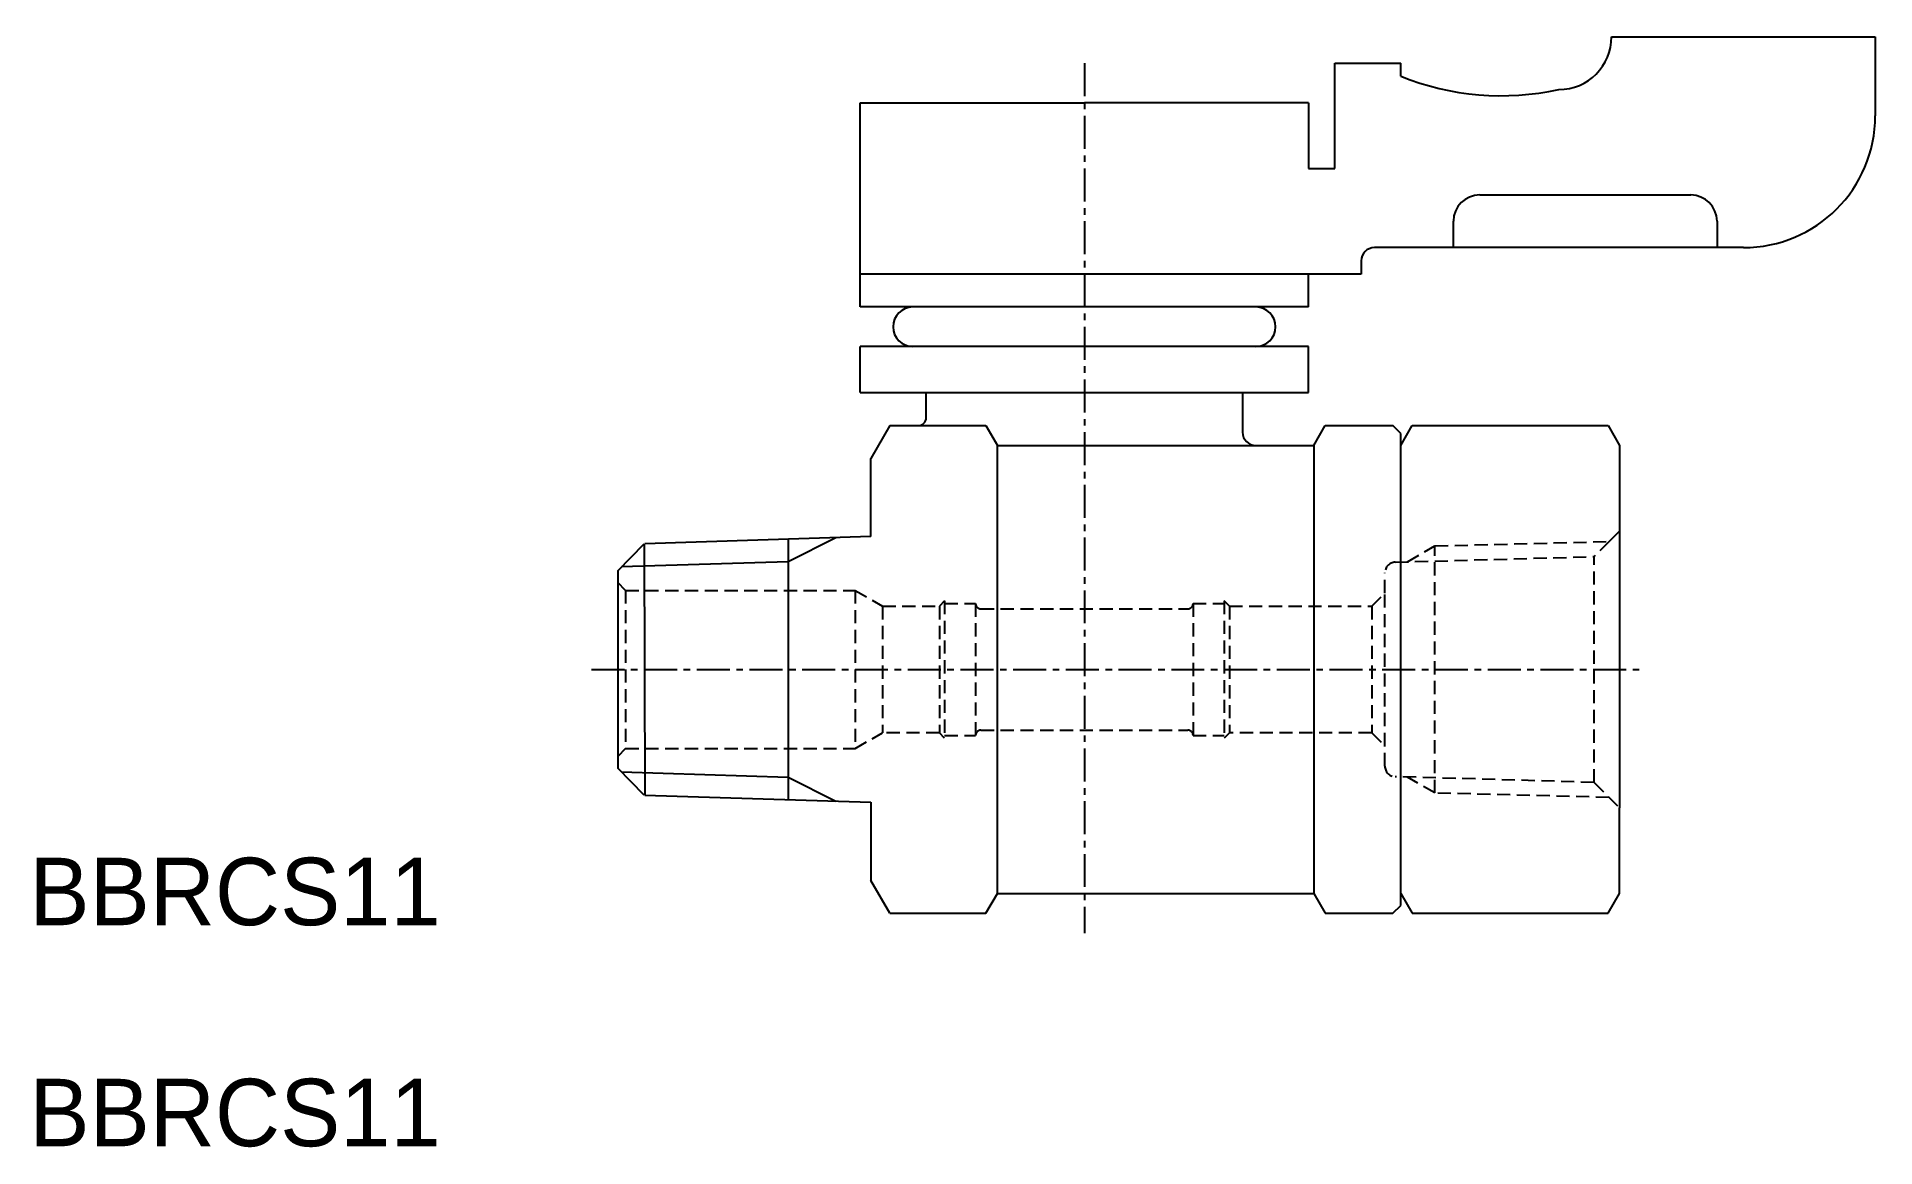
# Model space of a CAD drawing. Extents: x 102.8 to 172.6, y 111.8 to 154.
import ezdxf

# ---------------------------------------------------------------- set-up
doc = ezdxf.new("R2010")
doc.units = 0
doc.linetypes.add('CENTER', pattern=[2, 1.25, -0.25, 0.25, -0.25])
doc.linetypes.add('DASHED', pattern=[0.75, 0.5, -0.25])
doc.layers.get('0').update_dxf_attribs({"linetype": 'CONTINUOUS'})
doc.layers.add('CENTER', color=1, linetype='CENTER')

msp = doc.modelspace()

# ---------------------------------------------------------------- linework, layer by layer
at = {"color": 7, "linetype": 'CONTINUOUS'}
for p, q in [((162.562, 153.968), (172.562, 153.968)), ((172.562, 153.968), (172.562, 150.968)), ((152.062, 148.968), (152.062, 152.968)), ((152.062, 152.968), (154.562, 152.968)), ((154.562, 152.468), (154.562, 152.968)), ((134.062, 143.718), (134.062, 151.468)), ((134.062, 151.468), (142.562, 151.468)), ((151.062, 151.468), (142.562, 151.468)), ((151.062, 151.468), (151.062, 148.968)), ((151.062, 148.968), (152.062, 148.968)), ((157.562, 147.968), (165.562, 147.968)), ((156.562, 145.968), (156.562, 146.968)), ((166.562, 146.968), (166.562, 145.968)), ((167.562, 145.968), (153.562, 145.968)), ((153.062, 145.468), (153.062, 144.968)), ((153.062, 144.968), (134.062, 144.968)), ((151.062, 143.718), (151.062, 144.968)), ((151.062, 143.718), (134.062, 143.718)), ((151.062, 142.218), (134.062, 142.218)), ((134.062, 140.468), (134.062, 142.218)), ((151.062, 140.468), (151.062, 142.218)), ((134.062, 140.468), (151.062, 140.468)), ((136.562, 139.518), (136.562, 140.468)), ((148.562, 140.468), (148.562, 138.968)), ((135.184, 139.218), (134.462, 137.968)), ((135.184, 139.218), (138.829, 139.218)), ((138.829, 139.218), (139.262, 138.468)), ((151.263, 138.468), (151.696, 139.218)), ((151.696, 139.218), (154.263, 139.218)), ((154.563, 138.918), (154.263, 139.218)), ((154.563, 138.468), (154.996, 139.218)), ((154.563, 121.018), (154.563, 138.918)), ((154.996, 139.218), (162.43, 139.218)), ((162.43, 139.218), (162.863, 138.468)), ((139.262, 138.468), (151.263, 138.468)), ((139.262, 121.468), (139.262, 138.468)), ((151.263, 138.468), (151.263, 121.468)), ((162.863, 138.468), (162.863, 135.218)), ((134.462, 135.006), (134.462, 137.968)), ((124.863, 133.706), (125.863, 134.738)), ((125.863, 134.738), (125.885, 125.197)), ((134.462, 135.006), (125.885, 134.738)), ((131.333, 134.909), (131.333, 125.027)), ((162.863, 135.218), (162.465, 134.819)), ((162.863, 135.218), (162.863, 124.718)), ((124.863, 133.706), (124.863, 133.268)), ((124.863, 133.268), (124.863, 126.668)), ((124.863, 126.668), (124.863, 126.229)), ((125.863, 125.198), (124.863, 126.229)), ((125.885, 125.197), (134.462, 124.929)), ((134.462, 124.929), (134.462, 121.968)), ((162.863, 121.468), (162.863, 124.718)), ((135.184, 120.718), (134.462, 121.968)), ((138.829, 120.718), (139.262, 121.468)), ((139.262, 121.468), (151.265, 121.468)), ((151.265, 121.468), (151.698, 120.718)), ((154.563, 121.468), (154.996, 120.718)), ((162.43, 120.718), (162.863, 121.468)), ((135.184, 120.718), (138.829, 120.718)), ((151.698, 120.718), (154.263, 120.718)), ((154.263, 120.718), (154.563, 121.018)), ((154.996, 120.718), (162.43, 120.718))]:
    msp.add_line(p, q, dxfattribs=at)
at = {"color": 3, "linetype": 'CONTINUOUS'}
for p, q in [((133.133, 134.965), (131.333, 134.053)), ((131.333, 134.053), (125.007, 133.855)), ((125.007, 126.081), (131.333, 125.883)), ((131.333, 125.882), (133.133, 124.971))]:
    msp.add_line(p, q, dxfattribs=at)
at = {"color": 3, "linetype": 'DASHED'}
for p, q in [((154.82, 134.05), (155.863, 134.652)), ((155.863, 134.652), (162.465, 134.819)), ((155.863, 125.283), (155.863, 134.652)), ((162.465, 134.819), (161.896, 134.251)), ((154.352, 134.036), (161.896, 134.251)), ((161.896, 125.685), (161.896, 134.251)), ((125.163, 132.968), (124.863, 133.268)), ((153.963, 132.868), (153.963, 133.636)), ((125.163, 132.968), (133.866, 132.968)), ((125.163, 132.968), (125.163, 126.968)), ((133.866, 132.968), (133.866, 126.968)), ((133.866, 132.968), (134.906, 132.368)), ((137.262, 132.568), (137.062, 132.368)), ((137.262, 132.568), (137.262, 127.368)), ((147.862, 132.568), (147.862, 127.368)), ((148.062, 132.368), (147.862, 132.568)), ((153.463, 132.368), (153.963, 132.868)), ((153.963, 127.068), (153.963, 132.868)), ((134.906, 132.368), (137.062, 132.368)), ((134.906, 132.368), (134.906, 127.568)), ((137.062, 132.368), (137.062, 127.568)), ((137.262, 132.468), (138.437, 132.468)), ((138.437, 132.468), (138.437, 127.468)), ((138.637, 132.268), (146.487, 132.268)), ((146.687, 132.468), (147.862, 132.468)), ((146.687, 132.468), (146.687, 127.468)), ((148.062, 132.368), (153.463, 132.368)), ((148.062, 132.368), (148.062, 127.568)), ((153.463, 132.368), (153.463, 127.568)), ((138.637, 127.668), (146.487, 127.668)), ((125.163, 126.968), (124.863, 126.668)), ((125.163, 126.968), (133.866, 126.968)), ((133.866, 126.968), (134.906, 127.568)), ((137.062, 127.568), (134.906, 127.568)), ((137.262, 127.368), (137.062, 127.568)), ((137.262, 127.468), (138.437, 127.468)), ((146.687, 127.468), (147.862, 127.468)), ((148.062, 127.568), (147.862, 127.368)), ((153.463, 127.568), (148.062, 127.568)), ((153.463, 127.568), (153.963, 127.068)), ((153.963, 126.3), (153.963, 127.068)), ((161.896, 125.685), (154.352, 125.9)), ((155.863, 125.283), (154.82, 125.886)), ((161.896, 125.685), (162.863, 124.718)), ((162.465, 125.116), (155.863, 125.283))]:
    msp.add_line(p, q, dxfattribs=at)
at = {"color": 7, "linetype": 'CONTINUOUS'}
for centre, radius, start, end in [((160.562, 153.968), 2, 270, 0), ((158.374, 161.968), 10.236, 248.13363, 282.33909), ((167.562, 150.968), 5, 270, 0), ((157.562, 146.968), 1, 90, 180), ((165.562, 146.968), 1, 0, 90), ((153.562, 145.468), 0.5, 90, 180), ((136.055, 142.968), 0.75, 90, 270), ((149.069, 142.968), 0.75, 270, 90), ((136.262, 139.518), 0.3, 270, 0), ((149.062, 138.968), 0.5, 180, 270)]:
    msp.add_arc(centre, radius, start, end, dxfattribs=at)
at = {"color": 3, "linetype": 'DASHED'}
for centre, radius, start, end in [((154.363, 133.636), 0.4, 91.63279, 180), ((138.637, 132.468), 0.2, 180, 270), ((146.487, 132.468), 0.2, 270, 0), ((138.637, 127.468), 0.2, 90, 180), ((146.487, 127.468), 0.2, 0, 90), ((154.363, 126.3), 0.4, 180, 268.36721)]:
    msp.add_arc(centre, radius, start, end, dxfattribs=at)
at = {"layer": 'CENTER', "color": 1, "linetype": 'CENTER'}
for p, q in [((142.562, 152.968), (142.562, 119.968)), ((123.863, 129.968), (163.863, 129.968))]:
    msp.add_line(p, q, dxfattribs=at)

# ---------------------------------------------------------------- texts
at = {"color": 7, "linetype": 'CONTINUOUS'}
for p in [(102.545, 120.267), (102.545, 111.882)]:
    msp.add_text('BBRCS11', height=2.5597, dxfattribs=at).set_placement(p)

doc.saveas('drawing.dxf')
